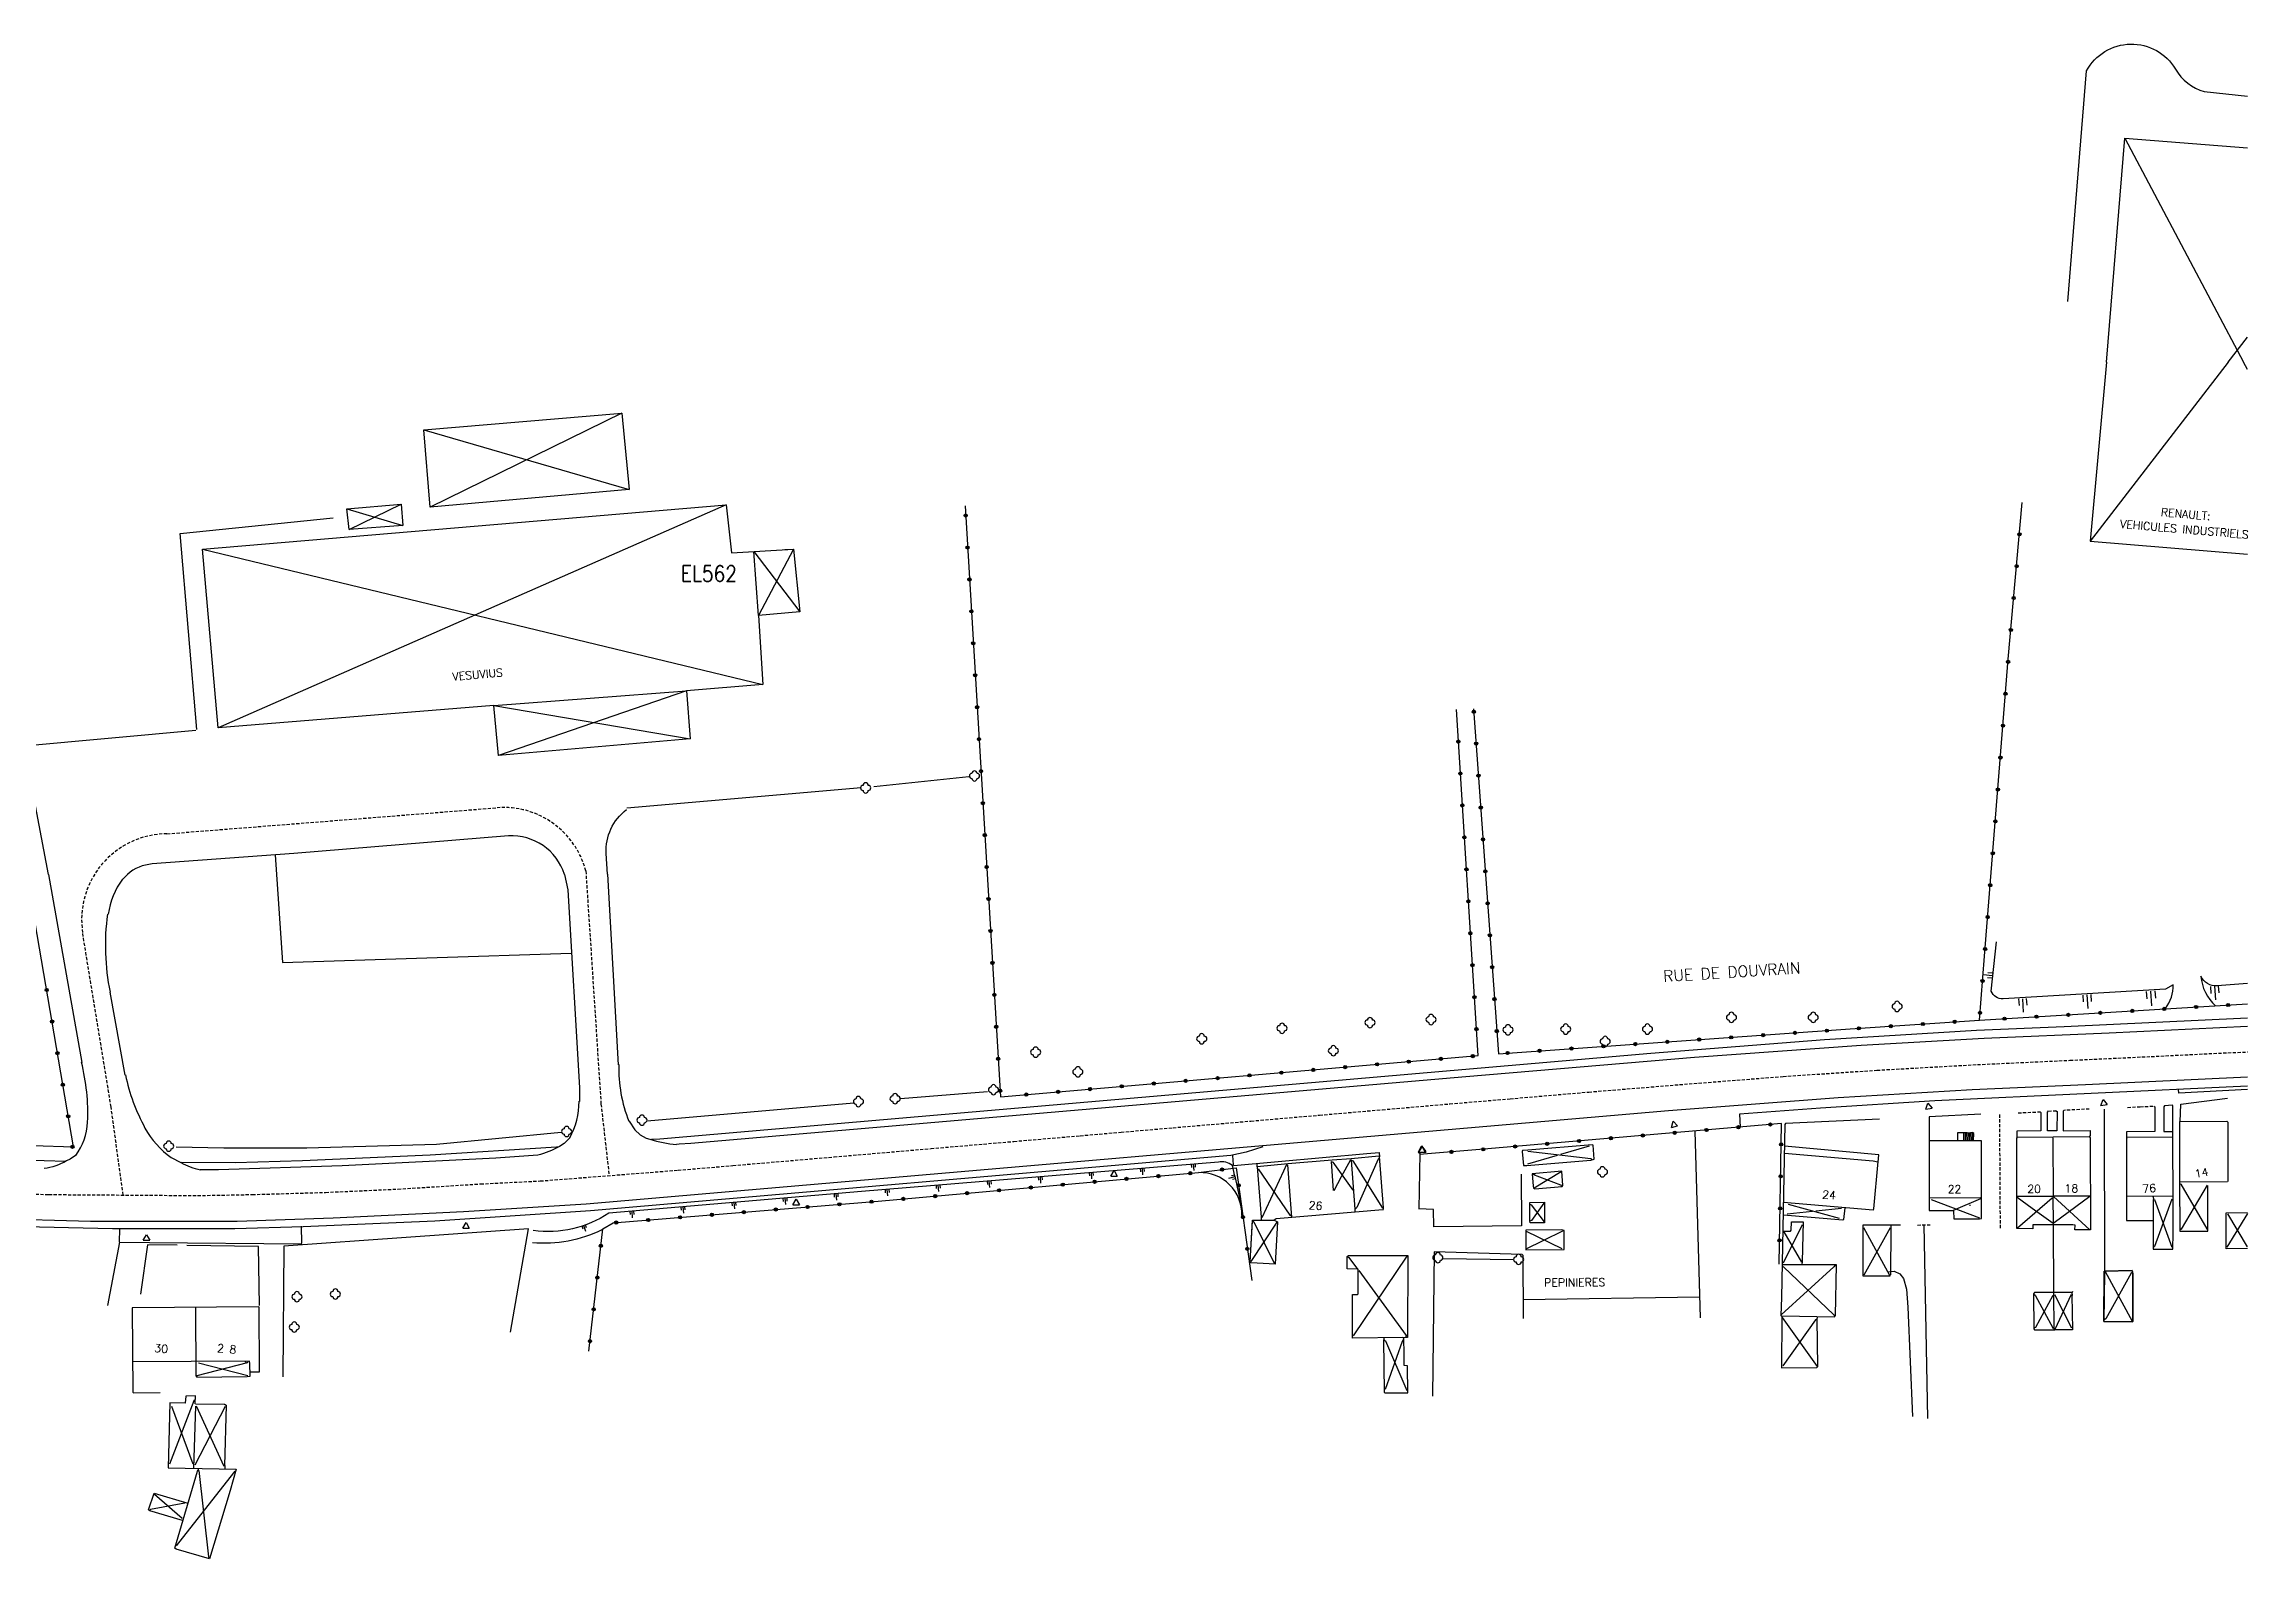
# Model space of a CAD drawing. Header units: millimetres. Extents: x 115000 to 116000, y 129000 to 130000.
# Drawn here: x 115655.8 to 116000.1, y 129313.1 to 129549.7 of the extents above; entities that cross this region are included whole.
import ezdxf
from ezdxf.enums import TextEntityAlignment as Align

# ---------------------------------------------------------------- set-up
doc = ezdxf.new("R2010")
doc.units = ezdxf.units.MM
doc.linetypes.add('DASHED', pattern=[0.75, 0.5, -0.25])
doc.layers.get('0').update_dxf_attribs({"linetype": 'CONTINUOUS'})
for name, color, linetype in [('W0001', 6, 'DASHED'), ('W0008', 7, 'CONTINUOUS'), ('W0100', 7, 'CONTINUOUS'), ('W0112', 1, 'DASHED'), ('W0211', 2, 'CONTINUOUS'), ('W0300', 7, 'CONTINUOUS'), ('W0310', 3, 'CONTINUOUS'), ('W0322', 7, 'CONTINUOUS'), ('W0471', 7, 'CONTINUOUS'), ('W0984', 7, 'CONTINUOUS'), ('W0989', 7, 'CONTINUOUS'), ('W0991', 7, 'CONTINUOUS')]:
    doc.layers.add(name, color=color, linetype=linetype)
doc.styles.get("Standard").update_dxf_attribs({"font": 'romans.shx', "width": 0.85})

# ---------------------------------------------------------------- blocks, each defined once
blk = doc.blocks.new('BI04')
at = {"layer": 'W0471', "color": 0}
for p, q in [((-1, -0.58), (0, 1.15)), ((0, 1.15), (1, -0.58)), ((-1, -0.58), (1, -0.58))]:
    blk.add_line(p, q, dxfattribs=at)
blk = doc.blocks.new('OH01')
at = {"layer": 'W0322', "color": 0}
for radius in [0.25, 0.15]:
    blk.add_circle((0, 0), radius, dxfattribs=at)
blk = doc.blocks.new('TP15')
at = {"color": 0}
for p, q in [((-0.29, 0.5), (-0.29, 0)), ((0, 1), (0, 0)), ((0.29, 0.5), (0.29, 0))]:
    blk.add_line(p, q, dxfattribs=at)
blk = doc.blocks.new('TP10')
at = {"layer": 'W0300', "color": 0}
for centre, start, end in [((-0.4, 0), 90, 270), ((0, 0.4), 0, 180), ((0.4, 0), 270, 90), ((0, -0.4), 180, 360)]:
    blk.add_arc(centre, 0.4, start, end, dxfattribs=at)
blk = doc.blocks.new('TP09')
at = {"color": 2}
blk.add_line((0, -1), (0, 1), dxfattribs=at)

msp = doc.modelspace()

# ---------------------------------------------------------------- linework, layer by layer
at = {"layer": 'W0001'}
msp.add_lwpolyline([(115668.19, 129369.92), (115666.3, 129383.67), (115661.87, 129410.75, -0.460403), (115675.03, 129426.34), (115726.59, 129430.41, -0.363208), (115740.45, 129420.55), (115742.82, 129384.14), (115744.09, 129372.96)], format="xyb", dxfattribs=at)
msp.add_lwpolyline([(115645.5, 129370.32), (115656.57, 129370), (115679.82, 129369.84), (115688.34, 129370), (115699.8, 129370.34), (115711.1, 129370.85), (115724.01, 129371.66), (115733.33, 129372.12), (115754.85, 129373.8), (115763.43, 129374.53), (115779.22, 129375.88), (115794.37, 129377.18), (115807.33, 129378.3), (115817.67, 129379.19), (115824.06, 129379.74), (115832.17, 129380.44), (115844.35, 129381.48), (115855.05, 129382.4), (115864.86, 129383.25), (115875.4, 129384.16), (115884.84, 129384.96), (115897.1, 129386.01), (115912.78, 129387.29), (115927.48, 129388.44), (115942.13, 129389.42), (115957.82, 129390.3), (115972.28, 129390.97), (115984.97, 129391.56), (115996.96, 129392.15), (116000, 129392.27)], dxfattribs=at)
at = {"layer": 'W0008'}
for points in [[(115656.51, 129420), (115652.72, 129440.08), (115679.51, 129442.53)], [(115656.51, 129420), (115661.74, 129390.63)], [(115668.85, 129419.99), (115668.09, 129419.18)], [(115737.13, 129420.01), (115737.63, 129417.61), (115739.44, 129386.66), (115739.44, 129384.53)], [(115743.83, 129420.03), (115745.52, 129390.26)], [(115666.12, 129401.62), (115668.47, 129388.63)], [(116000, 129397.56), (115971.36, 129396.21), (115957.65, 129395.61), (115933.93, 129394.15), (115906.81, 129392.01), (115752, 129378.67), (115750.72, 129378.57)], [(116000, 129396.25), (115978.38, 129395.19), (115958.85, 129394.39), (115939.67, 129393.29), (115913.64, 129391.41), (115877.92, 129388.4), (115775.62, 129379.6), (115756.83, 129377.99), (115755.05, 129377.87), (115754.62, 129377.83)], [(116000, 129388.33), (115974.7, 129387.12), (115957.01, 129386.34), (115936.06, 129385.1), (115909.58, 129383.07), (115740.51, 129368.52), (115721.36, 129367.3), (115701.01, 129366.29), (115685.99, 129365.81), (115663.1, 129365.81), (115647.96, 129366.18), (115519.04, 129370.37)], [(116000, 129386.94), (115951.17, 129384.64), (115933.29, 129383.47), (115920.65, 129382.54), (115920.78, 129380.5)], [(116000, 129386.4), (115989.26, 129385.84), (115989.22, 129386.41)], [(115747.21, 129381.47), (115748.09, 129380.1), (115748.92, 129379.3), (115749.86, 129378.8), (115750.45, 129378.66)], [(115846.2, 129377.46), (115843.62, 129376.62), (115841.22, 129376.08), (115741.17, 129367.47), (115716.85, 129365.85), (115696.31, 129364.95), (115685.61, 129364.62), (115666.53, 129364.65), (115650.53, 129365.01), (115524.51, 129368.92), (115519.11, 129369.05)], [(115659.24, 129375.18), (115655.86, 129375.24), (115552.64, 129378.62)], [(115736.25, 129377.45), (115735.87, 129377.42), (115716.12, 129376.15), (115696.18, 129375.26), (115685.74, 129374.97), (115677.24, 129374.99)], [(115737.98, 129378.89), (115737.08, 129377.95), (115736.35, 129377.51)], [(115660.76, 129376.1), (115659.92, 129375.5), (115659.35, 129375.24)], [(115675.67, 129375.76), (115677.2, 129375.01)], [(115732.94, 129376.13), (115726.38, 129375.7), (115702.38, 129374.47), (115683.07, 129373.88), (115680.23, 129373.87)]]:
    msp.add_lwpolyline(points, dxfattribs=at)
for points in [[(115743.83, 129420.03), (115743.64, 129423.27, -0.251002), (115746.82, 129430.11, -0.825772)], [(115737.13, 129420.01, 0.336853), (115728.39, 129426.03), (115694.82, 129423.28), (115672.74, 129421.63, 0.163874), (115668.85, 129419.99, 19.318353)], [(115736.35, 129377.51, -0.062649), (115732.94, 129376.13, -4.093477)], [(115750.45, 129378.66, 0.065108), (115754.62, 129377.83, 1.288259)], [(115659.35, 129375.24, -0.089792), (115655.83, 129374.05, -4.081809)], [(115677.2, 129375.01, 0.080057), (115680.23, 129373.87, 1.001424)]]:
    msp.add_lwpolyline(points, format="xyb", dxfattribs=at)
for centre, radius, start, end in [((115677.09, 129412.4), 11.31, 142.6691, 173.0242), ((115701, 129408.86), 35.6, 172.0568, 191.7478), ((115629.58, 129382.68), 33.08, 357.6336, 13.9514), ((115767.31, 129389.59), 21.71, 178.0901, 202.0612), ((115699.35, 129395.37), 31.54, 192.2657, 208.3534), ((115727.88, 129384.46), 11.52, 330.804, 0.5515), ((115652.84, 129381.83), 9.8, 324.0724, 357.0008), ((115683.67, 129386.96), 13.75, 208.566, 234.4685)]:
    msp.add_arc(centre, radius, start, end, dxfattribs=at)
at = {"layer": 'W0100'}
for points in [[(115977.98, 129500), (115980.86, 129535.01), (116000, 129533.5)], [(115980.86, 129535.01), (115999.38, 129500)], [(115996.99, 129500), (116000, 129503.92)], [(115996.99, 129500), (115975.41, 129472.06)], [(115977.98, 129500), (115975.41, 129472.06), (116000, 129470.01)], [(116000, 129498.87), (115999.38, 129500)], [(115715.13, 129489.44), (115746.09, 129492.03), (115747.24, 129480.09), (115716.14, 129477.36), (115715.13, 129489.44), (115747.24, 129480.09)], [(115746.09, 129492.03), (115716.14, 129477.36)], [(115680.57, 129470.81), (115762.36, 129477.72), (115763.22, 129470.24), (115772.87, 129470.81), (115773.88, 129461.03), (115767.4, 129460.46), (115768.12, 129449.67), (115756.17, 129448.66), (115756.74, 129441.18), (115726.79, 129438.56), (115726.07, 129446.36), (115683.02, 129442.91), (115680.57, 129470.81), (115768.12, 129449.67)], [(115762.36, 129477.72), (115683.02, 129442.91)], [(115703.11, 129477.1), (115711.62, 129477.81), (115711.85, 129474.47), (115703.48, 129473.88), (115703.11, 129477.1), (115711.85, 129474.47)], [(115703.48, 129473.88), (115711.62, 129477.81)], [(115767.4, 129460.46), (115766.67, 129470.44), (115773.88, 129461.03)], [(115771.55, 129470.74), (115772.87, 129470.81), (115767.4, 129460.46)], [(115726.07, 129446.36), (115756.17, 129448.66), (115726.79, 129438.56)], [(115726.07, 129446.36), (115756.74, 129441.18)], [(115977.61, 129383.33), (115977.66, 129357.77), (115977.58, 129350.19), (115982.09, 129350.14), (115982.12, 129357.68), (115981.99, 129358.12), (115977.68, 129358.04)], [(115985.26, 129369.2), (115985.28, 129361.45), (115988.35, 129361.46), (115988.39, 129363.99), (115988.35, 129383.79), (115988.3, 129383.94), (115987.04, 129383.87), (115986.92, 129383.71)], [(115942.5, 129381.75), (115927.84, 129381.11), (115927.76, 129380.95), (115927.23, 129353.93), (115927.13, 129351.1), (115927.27, 129350.97), (115927.24, 129342.95), (115932.72, 129343.01), (115932.88, 129343.16), (115932.8, 129350.56)], [(115958.35, 129382.53), (115950.26, 129382.14), (115950.28, 129367.52), (115954.09, 129367.51)], [(115989.42, 129381.39), (115996.79, 129381.45), (115996.92, 129381.28), (115996.96, 129372.11), (115996.86, 129371.96), (115989.38, 129371.91), (115989.43, 129364.28), (115993.83, 129364.28), (115993.82, 129371.42)], [(115989.4, 129381.39), (115989.41, 129371.83)], [(115887.57, 129376.75), (115897.46, 129375.63), (115897.65, 129375.44)], [(115897.16, 129377.55), (115892.68, 129376.27)], [(115927.71, 129376.45), (115941.55, 129375.26), (115942.27, 129375.11)], [(115958.09, 129366.2), (115958.44, 129366.24), (115958.44, 129378.39), (115950.28, 129378.38)], [(115956.22, 129379.65), (115954.69, 129379.64), (115954.69, 129378.41)], [(115955.65, 129379.61), (115955.65, 129378.38)], [(115955.9, 129379.61), (115955.9, 129378.38)], [(115956.13, 129379.65), (115956.14, 129378.38)], [(115956.22, 129379.65), (115956.8, 129379.68), (115956.82, 129378.37)], [(115956.36, 129379.65), (115956.34, 129378.38)], [(115956.58, 129379.65), (115956.6, 129378.38)], [(115956.76, 129379.68), (115957.07, 129379.68)], [(115957.23, 129378.4), (115957.26, 129379.53), (115957.04, 129379.69), (115957.04, 129378.37)], [(115975.31, 129379), (115975.44, 129378.87), (115975.48, 129364.48), (115973.06, 129364.47), (115973.07, 129365.2), (115972.73, 129365.28), (115966.48, 129365.29), (115966.5, 129364.65), (115964, 129364.71), (115963.95, 129378.81), (115964.09, 129378.95)], [(115975.43, 129379.2), (115975.27, 129379), (115964.05, 129378.89)], [(115969.58, 129378.88), (115969.63, 129369.68)], [(115981.22, 129378.88), (115981.11, 129378.73), (115981.11, 129365.96), (115985.27, 129365.96)], [(115988.32, 129378.94), (115981.2, 129378.89)], [(115845.3, 129374.34), (115845.92, 129366.47)], [(115864.33, 129375.98), (115860.01, 129375.6), (115857.03, 129375.39), (115857.03, 129375.39), (115850.13, 129374.78), (115850.13, 129374.78), (115845.31, 129374.35)], [(115845.45, 129374), (115850.42, 129366.76), (115850.65, 129366.67)], [(115849.92, 129374.69), (115849.45, 129373.64), (115846.07, 129366.36)], [(115850.03, 129374.66), (115850.66, 129366.44)], [(115856.89, 129375.17), (115857.18, 129370.63)], [(115856.94, 129375.15), (115857.16, 129375.03), (115860.28, 129370.7)], [(115859.87, 129375.43), (115858.44, 129372.79), (115857.3, 129370.56)], [(115859.96, 129375.43), (115860.25, 129375.26), (115864.9, 129367.85)], [(115860.02, 129375.39), (115860.55, 129367.74)], [(115864.34, 129375.64), (115864.22, 129375.51), (115860.88, 129367.97), (115860.61, 129367.7)], [(115864.38, 129375.96), (115864.99, 129367.93)], [(115892.15, 129376.11), (115887.54, 129374.76)], [(115888.31, 129373.18), (115892.68, 129371.49), (115892.86, 129371.31)], [(115888.72, 129373.26), (115888.53, 129373.07)], [(115892.81, 129373.52), (115888.56, 129371.02)], [(115942.29, 129375.14), (115941.6, 129367.78), (115941.55, 129367.57), (115927.55, 129368.76)], [(115964.02, 129369.61), (115966.38, 129367.87), (115969.64, 129365.53)], [(115969.62, 129369.71), (115964.03, 129369.7)], [(115969.65, 129369.68), (115969.6, 129369.49)], [(115969.62, 129369.52), (115969.66, 129365.61)], [(115975.36, 129369.68), (115969.81, 129365.57), (115969.65, 129365.55), (115969.65, 129365.29)], [(115975.36, 129369.77), (115969.71, 129369.73)], [(115969.71, 129369.67), (115975.36, 129364.51)], [(115981.17, 129369.81), (115988.38, 129369.76)], [(115985.23, 129369.74), (115985.38, 129369.17)], [(115989.41, 129371.72), (115989.61, 129371.6), (115993.64, 129364.65), (115993.81, 129364.56)], [(115993.73, 129371.48), (115989.64, 129364.58), (115989.43, 129364.43)], [(115864.95, 129367.62), (115848.26, 129366.21), (115847.97, 129366.02), (115848.48, 129365.74), (115848.12, 129359.13), (115844.36, 129359.35), (115844.24, 129359.5), (115844.59, 129366.02), (115848.08, 129366.01)], [(115845.95, 129366.5), (115845.95, 129366.02)], [(115860.59, 129367.77), (115860.59, 129367.26)], [(115865.02, 129367.77), (115864.94, 129367.58)], [(115864.99, 129367.96), (115865, 129367.74)], [(115890.1, 129368.67), (115888.17, 129365.92), (115887.9, 129365.84)], [(115887.91, 129368.49), (115888.12, 129368.38), (115890.14, 129365.74)], [(115927.51, 129366.82), (115936.82, 129366.04), (115936.97, 129366.12), (115937.15, 129367.93)], [(115932.05, 129367.35), (115928.12, 129366.96)], [(115928.24, 129368.51), (115936.25, 129366.3)], [(115936.6, 129367.8), (115932.59, 129367.4)], [(115958.28, 129369.47), (115950.28, 129369.42)], [(115950.6, 129369.23), (115958.15, 129366.35)], [(115958.31, 129369.34), (115954.03, 129367.51)], [(115954.07, 129367.46), (115954.14, 129366.18), (115958.12, 129366.18)], [(115956.72, 129368.31), (115956.57, 129368.27)], [(115969.66, 129369.49), (115969.47, 129369.45), (115964.06, 129364.75)], [(115988.18, 129369.27), (115985.48, 129361.87), (115985.27, 129361.74)], [(115985.46, 129369.23), (115988.2, 129361.77)], [(116000, 129361.56), (115996.7, 129361.54), (115996.7, 129367.15), (116000, 129367.17)], [(116000, 129367.04), (115996.78, 129361.77)], [(115996.88, 129366.98), (115999.98, 129361.83)], [(115848.39, 129365.68), (115844.32, 129359.52)], [(115844.61, 129365.87), (115844.82, 129365.73), (115848, 129359.19)], [(115893.11, 129364.34), (115889.95, 129362.79), (115887.3, 129361.47)], [(115887.35, 129364.28), (115892.91, 129361.56)], [(115930.45, 129365.26), (115927.46, 129359.26)], [(115927.51, 129364.28), (115928.62, 129364.28), (115928.74, 129364.44), (115928.8, 129365.74), (115930.61, 129365.73), (115930.47, 129359.52)], [(115927.58, 129364.18), (115930.33, 129359.42)], [(115945.78, 129365.23), (115939.93, 129365.22), (115939.9, 129357.3), (115944.18, 129357.28), (115944.19, 129357.52)], [(115940.04, 129364.85), (115944.11, 129357.42)], [(115944.17, 129364.82), (115940.07, 129357.39)], [(115944.28, 129364.69), (115944.25, 129357.45)], [(115944.31, 129365.2), (115944.31, 129364.66)], [(115969.66, 129365.29), (115969.7, 129354.69)], [(115859.43, 129360.29), (115859.64, 129360.18), (115861, 129358.34)], [(115868.67, 129360.4), (115860.33, 129347.93)], [(115930.46, 129359.55), (115930.41, 129359.04)], [(115861.18, 129358.11), (115862.86, 129355.83), (115868.59, 129347.96), (115868.48, 129347.64)], [(115935.62, 129358.97), (115935.41, 129358.7), (115927.16, 129351.19)], [(115927.26, 129351.03), (115935.49, 129350.88), (115935.66, 129351.13), (115935.82, 129359), (115927.35, 129359.02)], [(115927.33, 129358.82), (115927.55, 129358.72), (115935.4, 129351.19), (115935.64, 129351.07)], [(115982.08, 129357.87), (115981.85, 129357.73), (115977.86, 129350.59), (115977.63, 129350.45)], [(115977.75, 129357.99), (115981.98, 129350.24)], [(115689.36, 129352.46), (115669.59, 129352.33), (115669.69, 129339.11), (115669.78, 129339.02), (115673.97, 129339.08)], [(115679.47, 129352.37), (115679.52, 129341.67)], [(115689.38, 129352.45), (115689.45, 129342.28), (115688.02, 129342.28)], [(115972.69, 129354.88), (115972.6, 129354.7), (115966.76, 129354.71), (115966.58, 129354.49), (115966.64, 129349), (115966.75, 129348.86), (115969.9, 129348.88)], [(115969.58, 129354.25), (115966.9, 129349.23), (115966.61, 129349.14)], [(115966.62, 129354.46), (115966.84, 129354.3), (115969.64, 129349.1)], [(115969.7, 129354.69), (115969.75, 129348.97)], [(115972.59, 129354.28), (115972.65, 129348.88), (115969.77, 129348.88)], [(115969.86, 129354.37), (115972.51, 129349.2)], [(115972.46, 129354.37), (115969.92, 129348.94)], [(115972.57, 129354.69), (115972.61, 129354.25)], [(115927.3, 129350.82), (115932.8, 129343.13)], [(115932.75, 129350.56), (115932.53, 129350.45), (115927.42, 129343.26)], [(115932.78, 129350.85), (115932.74, 129350.5)], [(115865.06, 129347.29), (115865.16, 129339.13), (115865.24, 129339.03), (115868.84, 129339.04), (115868.82, 129343.23), (115868.3, 129343.28), (115868.3, 129344.75), (115868.28, 129345.05), (115868.24, 129347.58)], [(115865.08, 129347.31), (115865.34, 129347.17), (115868.7, 129339.41)], [(115865.09, 129347.58), (115865.09, 129347.26)], [(115868.13, 129347.3), (115867.94, 129347.04), (115865.33, 129339.54)], [(115868.62, 129347.93), (115868.81, 129347.88)], [(115679.65, 129341.5), (115687.55, 129341.57), (115688.04, 129341.64), (115687.98, 129343.67), (115687.91, 129343.95), (115669.67, 129343.87)], [(115687.69, 129343.89), (115687.53, 129343.7), (115679.71, 129341.7)], [(115679.96, 129343.73), (115687.64, 129341.75)], [(115687.26, 129343.93), (115687.52, 129343.67)], [(115679.44, 129337.33), (115679.5, 129338.54), (115677.96, 129338.5), (115677.89, 129337.41), (115675.46, 129337.47), (115675.23, 129327.33), (115685.84, 129327.11), (115684.89, 129323.8), (115681.67, 129313.09), (115676.47, 129314.6), (115676.25, 129314.77), (115679.8, 129326.79), (115679.91, 129326.93)], [(115679.55, 129341.7), (115679.77, 129341.54)], [(115679.42, 129337.93), (115679.2, 129337.77), (115675.41, 129327.9)], [(115675.74, 129336.94), (115679.07, 129327.92)], [(115679.46, 129336.94), (115679.19, 129327.26)], [(115684.12, 129336.88), (115679.39, 129327.73)], [(115679.48, 129337.33), (115684.01, 129337.24), (115684.27, 129337.09), (115684.03, 129327.64)], [(115679.6, 129337.01), (115683.9, 129327.58)], [(115685.62, 129326.8), (115677.98, 129317.07), (115676.46, 129315.11)], [(115679.9, 129327.16), (115679.9, 129326.88)], [(115680.01, 129326.91), (115681.5, 129313.43), (115681.66, 129313.27)], [(115684.05, 129327.67), (115684.06, 129327.16)], [(115677.46, 129319.09), (115672.36, 129320.61), (115672.16, 129320.78), (115673.04, 129323.35), (115678.3, 129321.79)], [(115677.83, 129321.78), (115672.45, 129320.82), (115672.29, 129320.67)], [(115673.1, 129323.18), (115677.42, 129319.44)]]:
    msp.add_lwpolyline(points, dxfattribs=at)
for points in [[(115887.44, 129374.51), (115897.44, 129375.37), (115897.98, 129375.54), (115897.8, 129377.69), (115897.66, 129377.78), (115887.6, 129376.95), (115886.77, 129376.87), (115886.72, 129376.72), (115886.9, 129374.55), (115887.44, 129374.51)], [(115888.26, 129373.25), (115888.41, 129371.32), (115888.46, 129371.02), (115888.67, 129370.9), (115892.96, 129371.28), (115893.07, 129371.42), (115892.89, 129373.66), (115888.26, 129373.25)], [(115887.91, 129365.87), (115887.89, 129368.76), (115890.2, 129368.8), (115890.21, 129366.5), (115890.19, 129365.6), (115887.96, 129365.57), (115887.91, 129365.87)], [(115846.27, 129359.25), (115844.37, 129359.33), (115844.24, 129359.5), (115844.58, 129365.82), (115844.7, 129366.02), (115847.99, 129366.01), (115848.48, 129365.74), (115848.12, 129359.11), (115846.27, 129359.25)], [(115893.25, 129361.43), (115893.26, 129364.36), (115892.85, 129364.51), (115887.28, 129364.44), (115887.3, 129361.36), (115893.25, 129361.43)], [(115860.94, 129354.41), (115861.09, 129354.51), (115861.09, 129358.36), (115859.39, 129358.38), (115859.38, 129360.31), (115859.57, 129360.5), (115859.57, 129360.5), (115868.85, 129360.5), (115868.82, 129347.69), (115868.14, 129347.6), (115868.06, 129347.66), (115860.22, 129347.59), (115860.19, 129351.8), (115860.21, 129354.39), (115860.94, 129354.41)], [(115981.87, 129350.14), (115977.58, 129350.19), (115977.6, 129358.04), (115982.01, 129358.12), (115982.12, 129357.63), (115982.09, 129350.18), (115981.87, 129350.14)]]:
    msp.add_lwpolyline(points, close=True, dxfattribs=at)
at = {"layer": 'W0112'}
for points in [[(115975.3, 129383.35), (115971.3, 129383.14)], [(115981.27, 129383.59), (115983.24, 129383.72)], [(115983.24, 129383.72), (115985.39, 129383.81)], [(115961.26, 129382.5), (115961.36, 129364.66)], [(115964.19, 129382.76), (115967.65, 129382.92)], [(115968.88, 129383.03), (115970.06, 129383.08)]]:
    msp.add_lwpolyline(points, dxfattribs=at)
at = {"layer": 'W0211'}
for points in [[(115988.37, 129402.76), (115987.19, 129402.09), (115961.82, 129400.58, -0.323474), (115959.97, 129401.75), (115960.81, 129409.47)], [(115992.74, 129404.1, 0.200542), (115995.03, 129399.48, 0.94102)], [(116000, 129402.96), (115995.26, 129402.59, -0.318469), (115992.74, 129404.1)], [(115987.19, 129399.07, 0.184196), (115988.37, 129402.76, 0.566488)], [(115843.07, 129366.8, 0.021856), (115841.44, 129374.53, 0.228548), (115839.27, 129375.07), (115783.52, 129370.46), (115744.05, 129367.07, -0.177673), (115732.25, 129364.36, -1.96595)], [(115842.91, 129366.73, 0.434804), (115836.21, 129373.42, 0.829691)], [(115742.97, 129364.49, -0.137811), (115732.11, 129362.46, 1.468455)]]:
    msp.add_lwpolyline(points, format="xyb", dxfattribs=at)
at = {"layer": 'W0310'}
for points in [[(115800.29, 129435.24), (115785.46, 129433.66)], [(115783.44, 129433.51), (115746.87, 129430.35)], [(115750.02, 129381.52), (115782.31, 129384.32)], [(115789.61, 129384.98), (115803.18, 129386.1)], [(115989.49, 129381.36), (115989.58, 129384.12), (115996.9, 129385.07)], [(115736.59, 129379.71), (115717.15, 129377.84), (115696.85, 129377.26), (115683.89, 129377.26), (115676.45, 129377.41)], [(115728.67, 129348.5), (115731.52, 129364.63), (115693.26, 129361.92), (115693.12, 129341.54)], [(115667.62, 129362.55), (115665.72, 129352.65)], [(115676.64, 129362.07), (115671.96, 129362.14), (115670.88, 129354.42)], [(115689.46, 129352.65), (115689.33, 129361.87), (115678.15, 129362.04)], [(115874.36, 129360), (115885.34, 129359.87)]]:
    msp.add_lwpolyline(points, dxfattribs=at)
at = {"layer": 'W0322'}
for points in [[(115799.69, 129477.54), (115805.21, 129385.26), (115879.82, 129391.69), (115876.43, 129445.74)], [(115879.13, 129445.87), (115882.99, 129391.99), (115937.94, 129395.86), (115958.13, 129397.24), (115958.93, 129407.21), (115962.64, 129453.6), (115964.83, 129478.1)], [(115958.12, 129397.22), (116000, 129399.78)], [(115926.86, 129359.11), (115927.22, 129381.09), (115880.73, 129377.07), (115870.68, 129376.25)], [(115740.93, 129345.52), (115743.1, 129364.63), (115744.73, 129365.58), (115786.11, 129368.97), (115836.15, 129373.44), (115842.05, 129374.17), (115844.46, 129356.56)]]:
    msp.add_lwpolyline(points, dxfattribs=at)
msp.add_lwpolyline([(115543.92, 129395.57), (115545.51, 129390.25, 0.12789), (115550.11, 129382.62, 0.177692), (115554.29, 129380.75), (115603.68, 129379.32), (115660.42, 129377.45), (115652.78, 129422.18), (115646.88, 129454.83), (115643.42, 129475.83)], format="xyb", dxfattribs=at)
at = {"layer": 'W0989'}
msp.add_lwpolyline([(115971.92, 129509.47), (115974.87, 129545.48, -0.585143), (115988.75, 129545.76, 0.190244), (115993.24, 129542.25), (116000, 129541.55)], format="xyb", dxfattribs=at)
for points in [[(115679.7, 129442.62), (115677.1, 129473.26), (115701.01, 129475.71)], [(115691.93, 129423.08), (115693.08, 129406.25), (115738.15, 129407.69)], [(115985.36, 129383.8), (115985.52, 129383.69), (115985.53, 129379.84), (115981.1, 129379.79), (115981.12, 129378.79)], [(115986.95, 129383.74), (115986.92, 129379.87), (115988.35, 129379.87)], [(115913.69, 129379.9), (115914.53, 129350.75)], [(115967.61, 129382.92), (115967.74, 129382.82), (115967.74, 129379.95), (115963.99, 129379.9), (115963.97, 129379.09), (115964.13, 129378.89)], [(115970, 129383.12), (115970.26, 129382.96), (115970.25, 129379.97), (115968.76, 129379.94), (115968.78, 129382.85), (115968.9, 129383.09)], [(115971.33, 129383.14), (115971.23, 129383.04), (115971.21, 129379.97), (115975.41, 129380.01), (115975.41, 129379.17)], [(115841.48, 129376.12), (115841.57, 129374.62), (115841.67, 129374.53), (115862.43, 129376.43), (115864.38, 129376.58), (115864.44, 129375.88)], [(115871.67, 129376.53), (115871.67, 129376.76), (115871.09, 129377.56), (115870.95, 129377.51), (115870.49, 129376.62), (115870.71, 129376.46), (115870.59, 129367.73)], [(115942.32, 129375.08), (115942.43, 129376.18), (115927.7, 129377.55)], [(115845.24, 129374.82), (115845.28, 129374.31)], [(115886.55, 129373.2), (115886.61, 129365.11), (115872.92, 129364.94), (115872.85, 129367.66), (115870.59, 129367.78)], [(115667.61, 129364.63), (115667.56, 129362.55)], [(115696.1, 129362.38), (115696.03, 129365.04)], [(115949.46, 129365.26), (115950.01, 129335)], [(115667.58, 129362.55), (115672.32, 129362.5)], [(115672.28, 129362.51), (115696.09, 129362.32)], [(115886.9, 129350.65), (115886.86, 129360.48), (115886.73, 129360.61), (115872.98, 129361.07), (115872.68, 129338.5)], [(115943.86, 129357.94), (115944.83, 129358.01), (115945.69, 129357.6), (115946.27, 129356.87), (115946.76, 129355.2), (115946.93, 129352.4), (115947.66, 129335.32)], [(115914.43, 129353.99), (115886.87, 129353.58)]]:
    msp.add_lwpolyline(points, dxfattribs=at)

# ---------------------------------------------------------------- block references
at = {"layer": 'W0112', "rotation": 271.039271484706}
msp.add_blockref('TP09', (115949.46, 129365.26), dxfattribs=at)
at = {"layer": 'W0211'}
for p, xscale, yscale, zscale, rotation in [((115960.1, 129404.22), 1.356625845033262, 1.356625845033261, 1.356625845033261, 83.32421820497413), ((115964.91, 129400.58), 2.079144019483235, 2.079144019483234, 2.079144019483234, 183.3703037786732), ((115974.97, 129401.18), 2.136807287945761, 2.136807287945761, 2.136807287945761, 183.370303778616), ((115984.92, 129401.77), 2.320099299197142, 2.320099299197142, 2.320099299197142, 184.0792820217773), ((115994.88, 129402.53), 2.142002805644559, 2.142002805644559, 2.142002805644559, 184.2690145162231)]:
    msp.add_blockref('TP15', p, dxfattribs=dict(at, xscale=xscale, yscale=yscale, zscale=zscale, rotation=rotation))
for p, rotation in [((115819.42, 129373.43), 184.7238937489829), ((115827.39, 129374.09), 184.7238937489829), ((115835.37, 129374.75), 184.7238937489829), ((115841.87, 129372.81), 103.2837441842126), ((115779.56, 129370.12), 184.9159825204946), ((115787.53, 129370.79), 184.7238937489829), ((115795.5, 129371.45), 184.7238937489829), ((115803.48, 129372.11), 184.7238937489829), ((115811.45, 129372.77), 184.7238937489829), ((115747.68, 129367.38), 184.9159825204946), ((115755.65, 129368.07), 184.9159825204946), ((115763.62, 129368.75), 184.9159825204946), ((115771.59, 129369.44), 184.9159825204946), ((115740.14, 129365.16), 198.8614294390616)]:
    msp.add_blockref('TP15', p, dxfattribs=dict(at, rotation=rotation))
at = {"layer": 'W0300'}
for p in [(115801.16, 129435.38), (115784.16, 129433.51), (115862.94, 129396.85), (115872.48, 129397.33), (115919.4, 129397.67), (115932.17, 129397.67), (115945.28, 129399.38), (115836.66, 129394.33), (115849.2, 129395.97), (115884.5, 129395.73), (115893.51, 129395.84), (115899.67, 129393.91), (115906.28, 129395.84), (115810.72, 129392.24), (115857.22, 129392.46), (115804.13, 129386.37), (115817.31, 129389.16), (115783.04, 129384.52), (115788.76, 129384.97), (115737.45, 129379.85), (115749.22, 129381.62), (115675.3, 129377.56), (115899.25, 129373.54), (115873.54, 129360.14), (115886.16, 129359.87), (115695.33, 129354.04), (115701.33, 129354.46), (115694.91, 129349.3)]:
    msp.add_blockref('TP10', p, dxfattribs=at)
at = {"layer": 'W0322'}
for p, rotation in [((115799.78, 129476.05), 273.4282795888169), ((115964.38, 129473.12), 84.90621114624403), ((115800.07, 129471.06), 273.4282795888169), ((115800.37, 129466.07), 273.4282795888169), ((115963.94, 129468.14), 84.90621114624403), ((115963.49, 129463.16), 84.90621114624403), ((115800.67, 129461.08), 273.4282795888169), ((115800.97, 129456.09), 273.4282795888169), ((115963.05, 129458.18), 84.90621114624403), ((115962.61, 129453.2), 85.42867279214856), ((115801.27, 129451.1), 273.4282795888169), ((115801.57, 129446.11), 273.4282795888169), ((115879.16, 129445.4), 274.1027594564784), ((115962.21, 129448.22), 85.42867279214856), ((115961.81, 129443.23), 85.42867279214856), ((115801.87, 129441.12), 273.4282795888169), ((115876.74, 129440.75), 93.59662900404884), ((115879.52, 129440.42), 274.1027594564784), ((115961.41, 129438.25), 85.42867279214856), ((115802.17, 129436.12), 273.4282795888169), ((115877.05, 129435.76), 93.59662900404884), ((115879.88, 129435.43), 274.1027594564784), ((115961.02, 129433.26), 85.42867279214856), ((115802.47, 129431.13), 273.4282795888169), ((115877.37, 129430.77), 93.59662900404884), ((115880.24, 129430.44), 274.1027594564784), ((115960.62, 129428.28), 85.42867279214856), ((115802.77, 129426.14), 273.4282795888169), ((115877.68, 129425.78), 93.59662900404884), ((115880.59, 129425.46), 274.1027594564784), ((115803.06, 129421.15), 273.4282795888169), ((115960.22, 129423.29), 85.42867279214856), ((115878, 129420.79), 93.59662900404884), ((115880.95, 129420.47), 274.1027594564784), ((115959.82, 129418.31), 85.42867279214856), ((115803.36, 129416.16), 273.4282795888169), ((115878.31, 129415.8), 93.59662900404884), ((115881.31, 129415.48), 274.1027594564784), ((115803.66, 129411.17), 273.4282795888169), ((115878.62, 129410.81), 93.59662900404884), ((115959.42, 129413.33), 85.42867279214856), ((115881.67, 129410.49), 274.1027594564784), ((115959.02, 129408.34), 85.42867279214856), ((115803.96, 129406.18), 273.4282795888169), ((115878.94, 129405.82), 93.59662900404884), ((115882.02, 129405.51), 274.1027594564784), ((115656.24, 129401.94), 99.68168399460075), ((115804.26, 129401.19), 273.4282795888169), ((115879.25, 129400.83), 93.59662900404884), ((115882.38, 129400.52), 274.1027594564784), ((115958.62, 129403.36), 85.37081948049007), ((115657.08, 129397.01), 99.68168399460075), ((115954.27, 129396.98), 3.922130152851927), ((115958.22, 129398.38), 85.37081948049007), ((115962.05, 129397.46), 3.5041782512533), ((115967.04, 129397.77), 3.5041782512533), ((115972.03, 129398.07), 3.5041782512533), ((115977.02, 129398.38), 3.5041782512533), ((115982.01, 129398.68), 3.5041782512533), ((115987.01, 129398.99), 3.5041782512533), ((115992, 129399.29), 3.5041782512533), ((115996.99, 129399.6), 3.5041782512533), ((115804.56, 129396.2), 273.4282795888169), ((115879.56, 129395.84), 93.59662900404884), ((115882.74, 129395.53), 274.1027594564784), ((115904.39, 129393.5), 4.018978277162487), ((115909.38, 129393.85), 4.018978277162487), ((115914.37, 129394.2), 4.018978277162487), ((115919.36, 129394.55), 4.018978277162487), ((115924.35, 129394.9), 4.018978277162487), ((115929.33, 129395.25), 4.018978277162487), ((115934.32, 129395.6), 4.018978277162487), ((115939.31, 129395.95), 3.922130152851927), ((115944.3, 129396.29), 3.922130152851927), ((115949.29, 129396.63), 3.922130152851927), ((115657.92, 129392.08), 99.68168399460075), ((115804.86, 129391.21), 273.4282795888169), ((115859.06, 129389.9), 4.922363793362943), ((115864.04, 129390.33), 4.922363793362943), ((115869.02, 129390.76), 4.922363793362943), ((115874.01, 129391.19), 4.922363793362943), ((115878.99, 129391.62), 4.922363793362943), ((115884.44, 129392.1), 4.018978277162487), ((115889.43, 129392.45), 4.018978277162487), ((115894.42, 129392.8), 4.018978277162487), ((115899.41, 129393.15), 4.018978277162487), ((115658.76, 129387.15), 99.68168399460075), ((115819.21, 129386.47), 4.922363793362943), ((115824.19, 129386.9), 4.922363793362943), ((115829.17, 129387.33), 4.922363793362943), ((115834.15, 129387.76), 4.922363793362943), ((115839.14, 129388.18), 4.922363793362943), ((115844.12, 129388.61), 4.922363793362943), ((115849.1, 129389.04), 4.922363793362943), ((115854.08, 129389.47), 4.922363793362943), ((115805.16, 129386.21), 273.4282795888169), ((115809.25, 129385.61), 4.922363793362943), ((115814.23, 129386.04), 4.922363793362943), ((115659.6, 129382.22), 99.68168399460075), ((115910.53, 129379.65), 184.9392082020844), ((115915.51, 129380.08), 184.9392082020844), ((115920.49, 129380.51), 184.9392082020844), ((115925.48, 129380.94), 184.9392082020844), ((115660.26, 129377.45), 358.1122758211861), ((115875.66, 129376.66), 184.7027383272596), ((115880.64, 129377.07), 184.7027383272596), ((115885.62, 129377.5), 184.9392082020844), ((115890.61, 129377.93), 184.9392082020844), ((115895.59, 129378.36), 184.9392082020844), ((115900.57, 129378.79), 184.9392082020844), ((115905.55, 129379.22), 184.9392082020844), ((115927.17, 129377.84), 89.07494388982664), ((115829.89, 129372.88), 5.113629951764653), ((115834.87, 129373.33), 5.113629951764653), ((115839.84, 129373.9), 7.007242490385032), ((115927.09, 129372.84), 89.07494388982664), ((115790.05, 129369.32), 5.113629951764653), ((115795.03, 129369.76), 5.113629951764653), ((115800.01, 129370.21), 5.113629951764653), ((115804.99, 129370.66), 5.113629951764653), ((115809.97, 129371.1), 5.113629951764653), ((115814.95, 129371.55), 5.113629951764653), ((115819.93, 129371.99), 5.113629951764653), ((115824.91, 129372.44), 5.113629951764653), ((115842.43, 129371.43), 277.7968850306391), ((115750.18, 129366.02), 4.680811691618398), ((115755.17, 129366.43), 4.680811691618398), ((115760.15, 129366.84), 4.680811691618398), ((115765.13, 129367.25), 4.680811691618398), ((115770.12, 129367.66), 4.680811691618398), ((115775.1, 129368.06), 4.680811691618398), ((115780.08, 129368.47), 4.680811691618398), ((115785.07, 129368.88), 4.680811691618398), ((115843.11, 129366.47), 277.7968850306391), ((115927.01, 129367.84), 89.07494388982664), ((115745.2, 129365.62), 4.680811691618398), ((115926.92, 129362.84), 89.07494388982664), ((115742.8, 129362), 83.51903361333962), ((115843.78, 129361.52), 277.7968850306391), ((115742.24, 129357.03), 83.51903361333962), ((115741.68, 129352.07), 83.51903361333962), ((115741.11, 129347.1), 83.51903361333962)]:
    msp.add_blockref('OH01', p, dxfattribs=dict(at, rotation=rotation))
at = {"layer": 'W0471', "xscale": 0.5, "yscale": 0.5, "zscale": 0.5}
for p, rotation in [((115950.2, 129383.68), 10.05067411640396), ((115977.56, 129384.27), 7.423399679008329), ((115910.44, 129380.9), 14.80868726046938)]:
    msp.add_blockref('BI04', p, dxfattribs=dict(at, rotation=rotation))
for p in [(115871.07, 129376.89), (115822.96, 129373.17), (115773.31, 129368.7), (115671.83, 129363.14), (115721.75, 129365.04)]:
    msp.add_blockref('BI04', p, dxfattribs=at)

# ---------------------------------------------------------------- texts
at = {"layer": 'W0984'}
msp.add_text('PEPINIERES', height=1.25, rotation=0.3233, dxfattribs=at).set_placement((115894.91, 129356.28), align=Align.MIDDLE)
at = {"layer": 'W0989'}
msp.add_text('RUE DE DOUVRAIN', height=1.75, rotation=3.5724, dxfattribs=at).set_placement((115919.46, 129404.76), align=Align.MIDDLE)
at = {"layer": 'W0991'}
for s, rotation, p in [('RENAULT:', 355.1554, (115990.36, 129476.27)), ('VEHICULES INDUSTRIELS', 355.1554, (115990.16, 129473.91)), ('VESUVIUS', 4.973, (115723.55, 129451.22)), ('24', 354.8882, (115934.66, 129369.94))]:
    msp.add_text(s, height=1.25, rotation=rotation, dxfattribs=at).set_placement(p, align=Align.MIDDLE)
for s, rotation, p in [('14', 10.2222, (115991.9, 129372.6)), ('76', 4.9271, (115983.63, 129370.25)), ('26', 354.8882, (115853.32, 129367.75)), ('30', 354.8882, (115673.01, 129345.42)), ('2 8', 354.8882, (115682.82, 129345.42))]:
    msp.add_text(s, height=1.25, rotation=rotation, dxfattribs=at).set_placement(p)
for s, p in [('22', (115953.17, 129370.22)), ('20', (115965.61, 129370.25)), ('18', (115971.42, 129370.34))]:
    msp.add_text(s, height=1.25, dxfattribs=at).set_placement(p)
at = {"layer": 'W0991', "insert": (115755.31, 129468.22), "char_height": 2.5, "width": 12.5209, "attachment_point": 1}
msp.add_mtext('EL562', dxfattribs=at)

doc.saveas('drawing.dxf')
